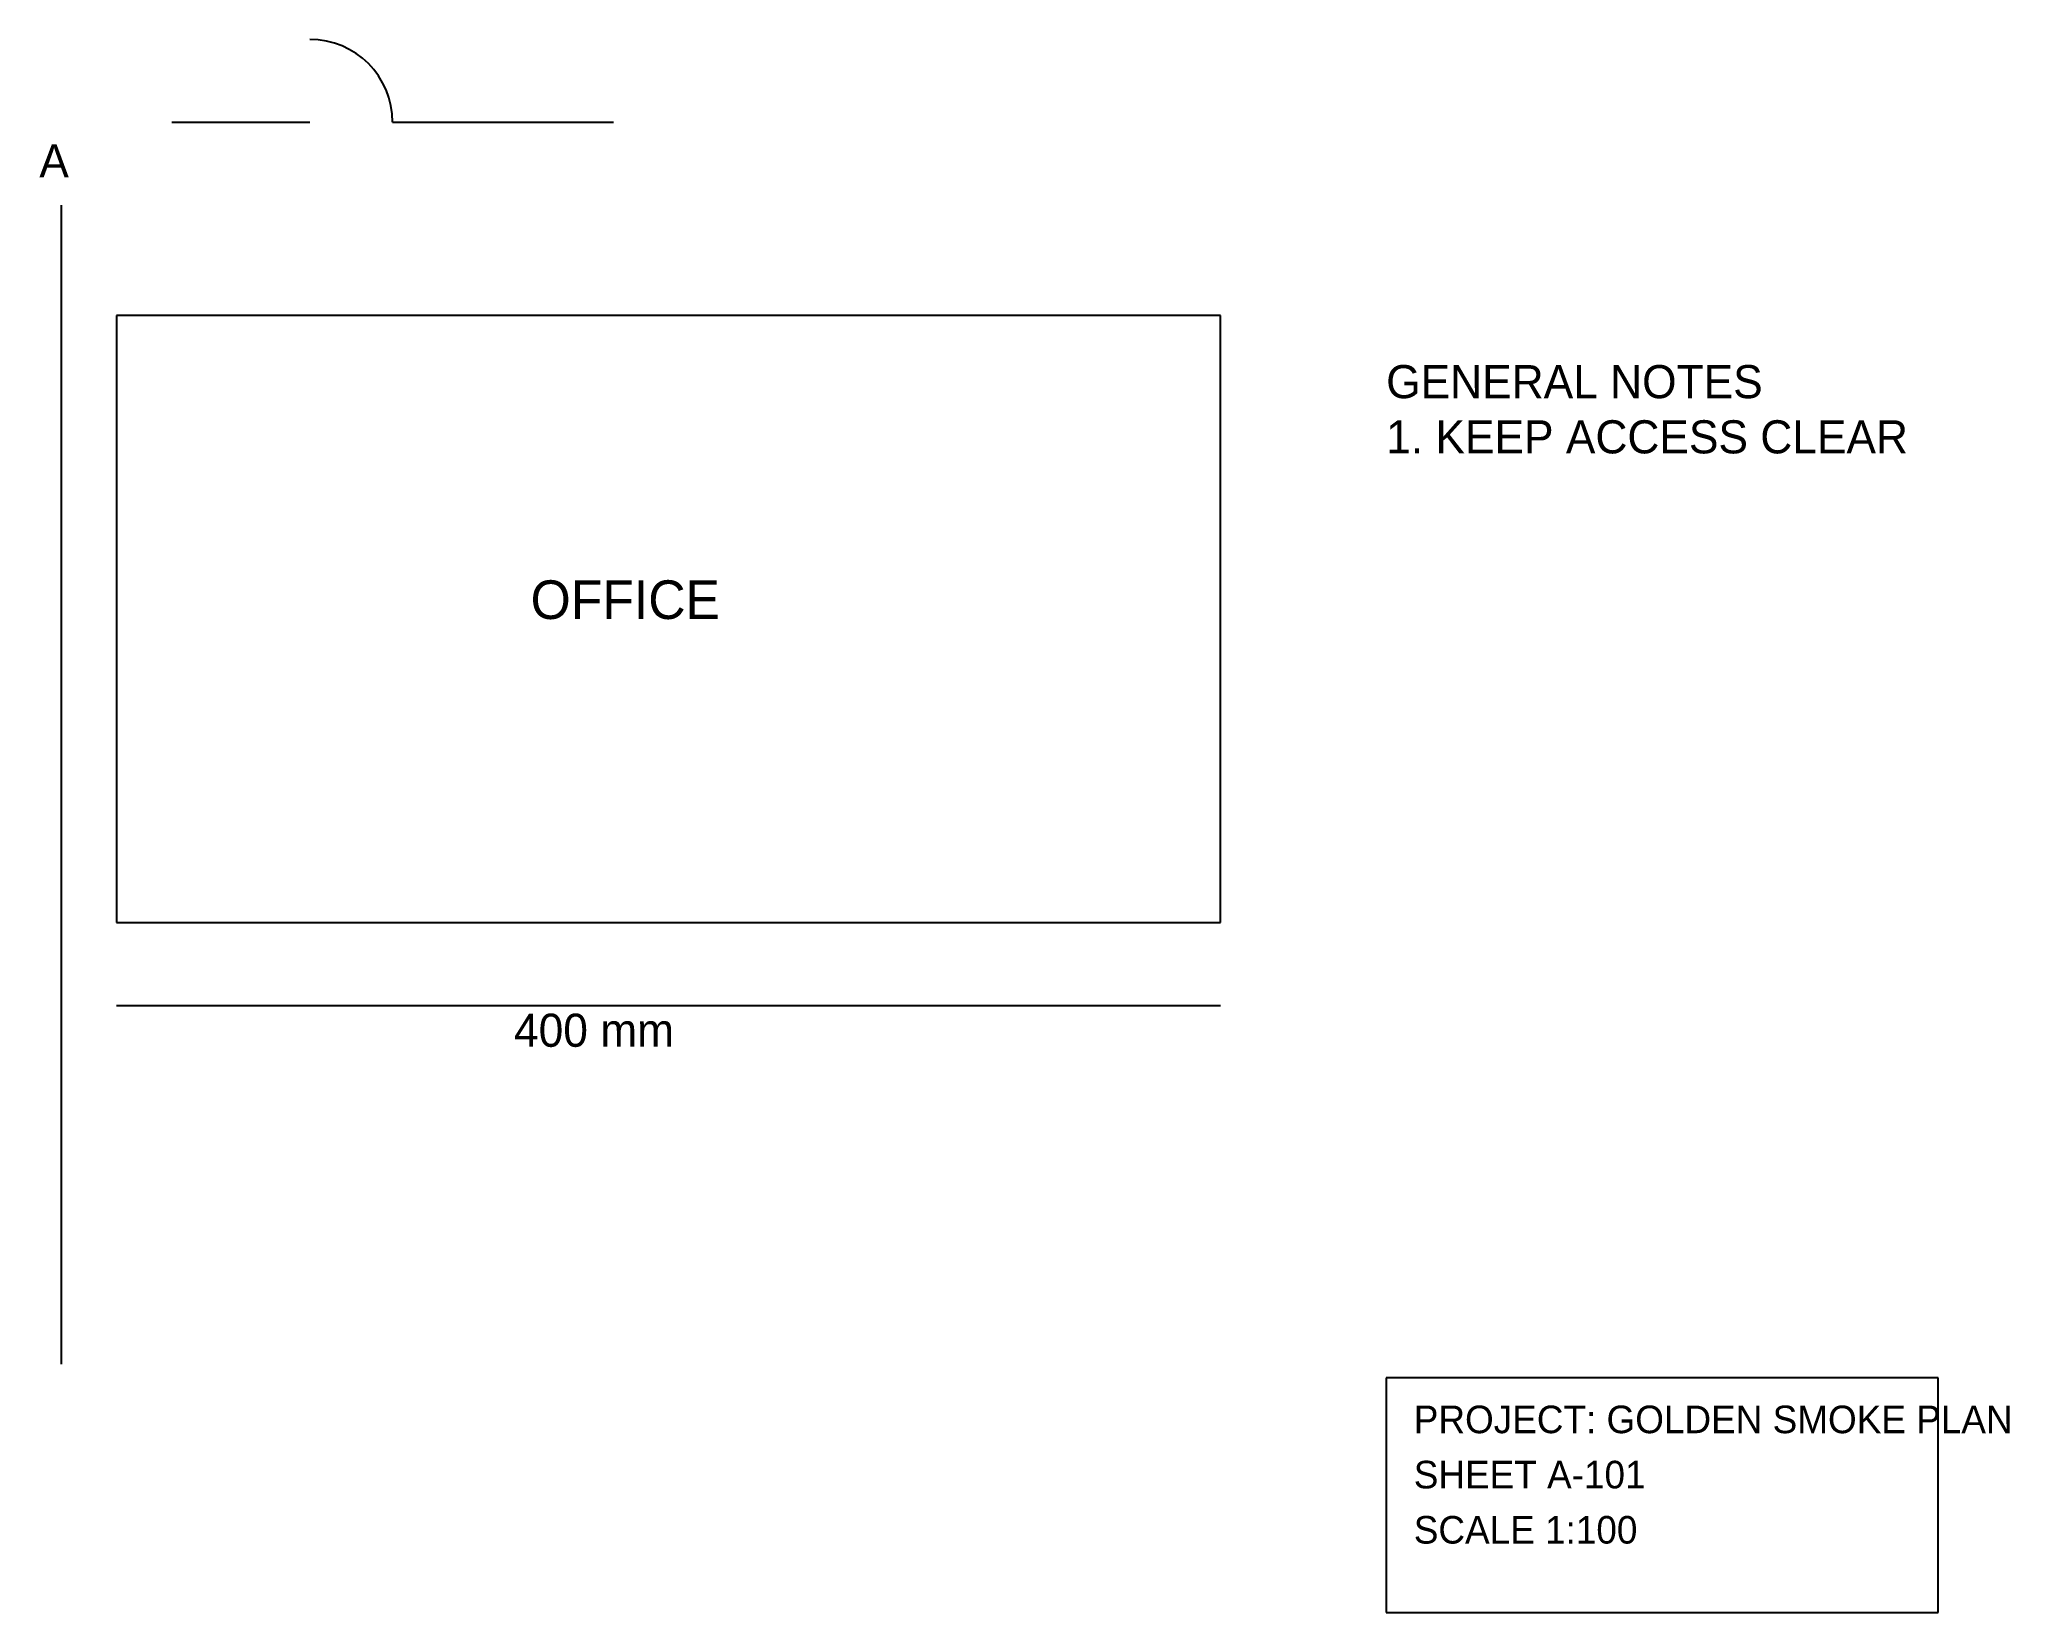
# Model space of a CAD drawing. Header units: millimetres. Extents: x 72 to 786, y 0 to 570.
import ezdxf

# ---------------------------------------------------------------- set-up
doc = ezdxf.new("R2010")
doc.units = ezdxf.units.MM

msp = doc.modelspace()

# ---------------------------------------------------------------- linework, layer by layer
at = {"layer": 'A-DIM'}
msp.add_line((100, 220), (500, 220), dxfattribs=at)
at = {"layer": 'A-DOOR'}
msp.add_arc((170, 540), 30, 0, 90, dxfattribs=at)
at = {"layer": 'A-GRID'}
msp.add_line((80, 90), (80, 510), dxfattribs=at)
at = {"layer": 'A-TITLE'}
for p, q in [((760, 85), (560, 85)), ((560, 85), (560, 0)), ((760, 0), (760, 85)), ((560, 0), (760, 0))]:
    msp.add_line(p, q, dxfattribs=at)
at = {"layer": 'A-WALL'}
for p, q in [((120, 540), (170, 540)), ((200, 540), (280, 540)), ((500, 470), (100, 470)), ((100, 470), (100, 250)), ((500, 250), (500, 470)), ((100, 250), (500, 250))]:
    msp.add_line(p, q, dxfattribs=at)

# ---------------------------------------------------------------- texts
at = {"layer": 'A-DIM'}
msp.add_text('400 mm', height=12, dxfattribs=at).set_placement((244, 205))
at = {"layer": 'A-GRID'}
msp.add_text('A', height=12, dxfattribs=at).set_placement((72, 520))
at = {"layer": 'A-NOTE'}
for s, p in [('GENERAL NOTES', (560, 440)), ('1. KEEP ACCESS CLEAR', (560, 420))]:
    msp.add_text(s, height=12, dxfattribs=at).set_placement(p)
at = {"layer": 'A-ROOM-NAME'}
msp.add_text('OFFICE', height=14, dxfattribs=at).set_placement((250, 360))
at = {"layer": 'A-TITLE'}
for s, p in [('PROJECT: GOLDEN SMOKE PLAN', (570, 65)), ('SHEET A-101', (570, 45)), ('SCALE 1:100', (570, 25))]:
    msp.add_text(s, height=10, dxfattribs=at).set_placement(p)

doc.saveas('drawing.dxf')
